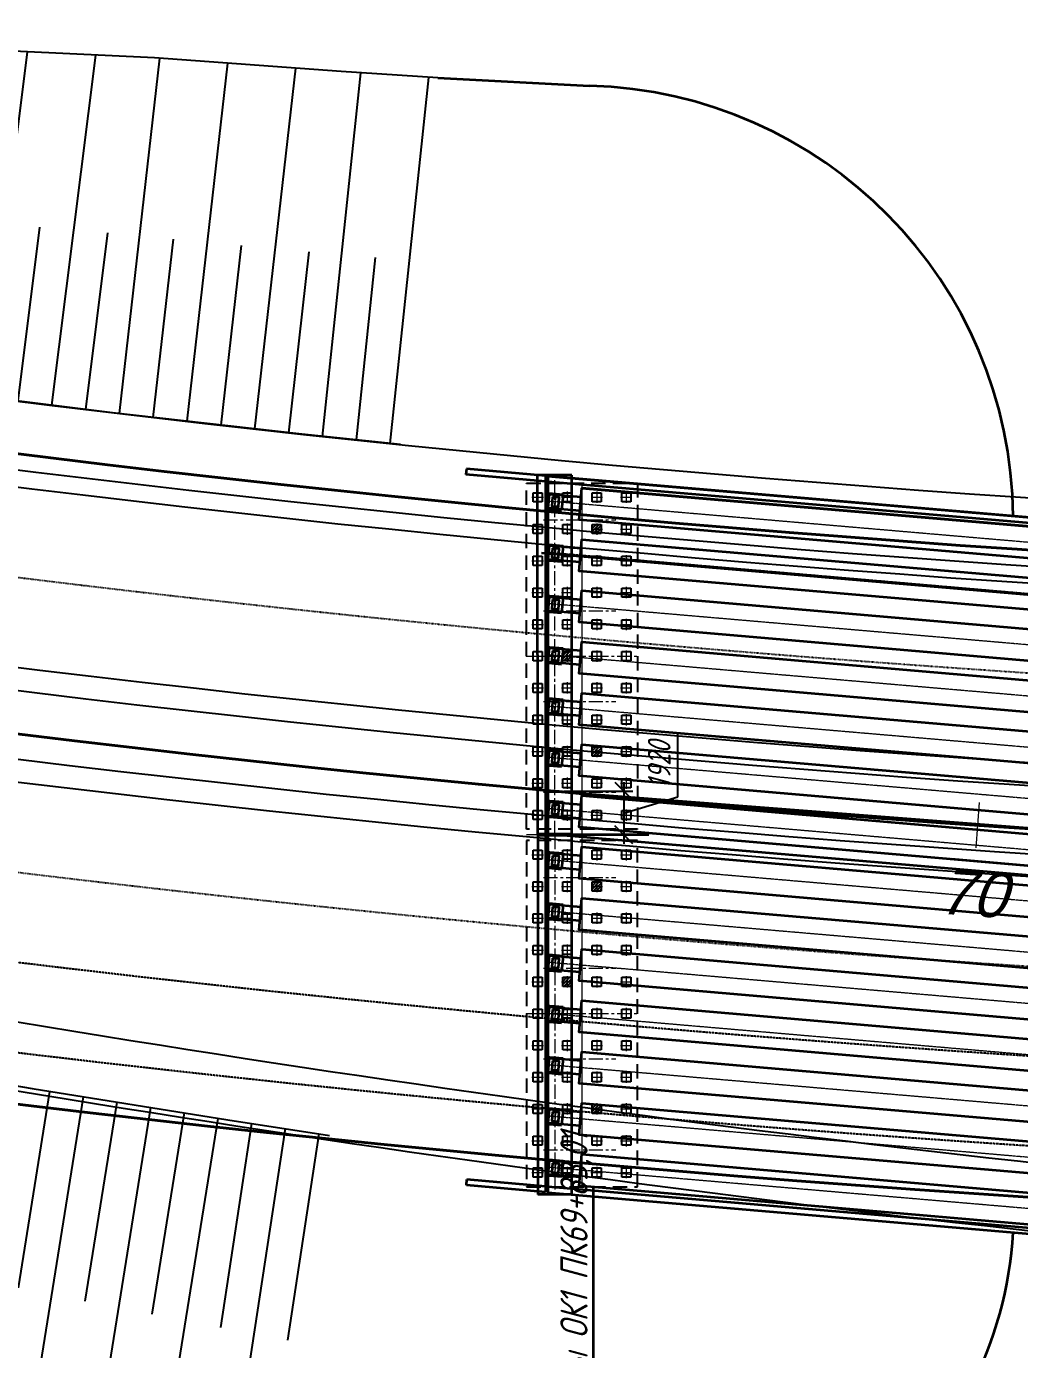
# Model space of a CAD drawing. Header units: millimetres. Extents: x 1864 to 10174863, y -4887456 to 5366151.
# Drawn here: x 6756560 to 6800298, y -3173626 to -3115329 of the extents above; entities that cross this region are included whole.
import ezdxf
from ezdxf import colors
from ezdxf.entities.mleader import LeaderData, LeaderLine
from ezdxf.enums import TextEntityAlignment as Align
from ezdxf.math import Vec2, Vec3

# ---------------------------------------------------------------- set-up
doc = ezdxf.new("R2010")
doc.units = ezdxf.units.MM
for name, pattern in [('15-15', [6, 1.5, -3, 1.5]), ('DASHED', [7, 5, -2, 0]), ('невидимая', [9.525, 6.35, -3.175]), ('осевая', [2, 1.25, -0.25, 0.25, -0.25])]:
    doc.linetypes.add(name, pattern=pattern)
for name, color, linetype, lineweight in [('1-Бетон', 106, 'Continuous', 35), ('Железная дорога.0', 7, 'Continuous', 9), ('ИС_Выноски', 3, 'Continuous', 18), ('ИС_Ось', 3, 'осевая', 18), ('Основное направление 30.05.Пикетаж', 7, 'Continuous', 15)]:
    doc.layers.add(name, color=color, linetype=linetype, lineweight=lineweight)
doc.layers.add('_Defpoints', color=8, linetype='Continuous', plot=False)
for name, color, linetype in [('_Размер', 7, 'Continuous'), ('ИС_Невидимая', 4, 'невидимая'), ('Основное направление 30.05.Верх покрытия', 7, 'Continuous'), ('Основное направление 30.05.Ось трассы', 7, 'Continuous'), ('Основное направление 30.05.Проектные откосы', 84, 'Continuous'), ('Ось_петли_новый план.Верх покрытия', 7, 'Continuous'), ('Петля 1 ось справа.Верх покрытия', 7, 'Continuous'), ('Штриховая', 7, 'Continuous')]:
    doc.layers.add(name, color=color, linetype=linetype)
doc.styles.add('0', font='isocpeur.ttf', dxfattribs={"width": 0.8, "oblique": 15})
doc.styles.add('ISOCPEUR', font='isocpeur.ttf', dxfattribs={"width": 0.8, "oblique": 15, "height": 2.5})
doc.styles.add('Пикетаж_1', font='pragmai.shx', dxfattribs={"height": 2})
doc.dimstyles.new('М400нов', dxfattribs={"dimscale": 400, "dimtxt": 2.5, "dimasz": 2, "dimexe": 1, "dimexo": 1, "dimgap": 0.8, "dimtad": 1, "dimdec": 0, "dimzin": 0, "dimdsep": 46, "dimtxsty": '0', "dimblk": 'OBLIQUE', "dimcen": 0.09, "dimdle": 1, "dimclrd": 256, "dimclre": 256, "dimclrt": 256, "dimadec": 4, "dimazin": 0, "dimtfac": 1, "dimtdec": 0, "dimtmove": 1, "dimatfit": 2, "dimfxl": 1, "dimtolj": 1, "dimtzin": 0, "dimlwd": -1, "dimarcsym": 0})

# ---------------------------------------------------------------- blocks, each defined once
blk = doc.blocks.new('A$C4D861830')
at = {"layer": 'Основное направление 30.05.Проектные откосы'}
for p, q in [((6236316.747, 5216826.453, 17.329), (6236303.602, 5216816.949, 17.329)), ((6236317.626, 5216825.238, 17.329), (6236311.077, 5216820.503, 17.329)), ((6236318.505, 5216824.022, 17.329), (6236305.454, 5216814.586, 17.329)), ((6236319.38, 5216822.804, 17.329), (6236312.838, 5216818.155, 17.329)), ((6236320.249, 5216821.581, 17.329), (6236307.213, 5216812.316, 17.329)), ((6236321.118, 5216820.358, 17.329), (6236314.624, 5216815.743, 17.329)), ((6236321.987, 5216819.136, 17.329), (6236309.047, 5216809.939, 17.329)), ((6236322.856, 5216817.913, 17.329), (6236316.41, 5216813.332, 17.329)), ((6236323.725, 5216816.69, 17.329), (6236310.88, 5216807.561, 17.329)), ((6236324.583, 5216815.46, 17.329), (6236318.146, 5216810.997, 17.329)), ((6236325.437, 5216814.227, 17.329), (6236312.66, 5216805.368, 17.329)), ((6236326.292, 5216812.995, 17.329), (6236319.952, 5216808.598, 17.329)), ((6236327.147, 5216811.762, 17.329), (6236314.562, 5216803.036, 17.329))]:
    blk.add_line(p, q, dxfattribs=at)
at = {"layer": 'Основное направление 30.05.Проектные откосы', "linetype": 'Continuous', "flags": 128}
for points in [[(6236316.485, 5216826.817), (6236319.042, 5216823.28), (6236323.907, 5216816.434), (6236329.502, 5216808.366)], [(6236303.353, 5216817.266), (6236305.992, 5216813.9), (6236311.021, 5216807.378), (6236317.122, 5216799.895)]]:
    blk.add_lwpolyline(points, dxfattribs=at)
blk = doc.blocks.new('A$C571B1D46')
at = {"layer": 'Основное направление 30.05.Проектные откосы'}
for p, q in [((6236342.319, 5216843.153, 9.318), (6236357.625, 5216853.183, 9.318)), ((6236343.96, 5216840.642, 9.318), (6236359.154, 5216850.423, 9.318)), ((6236341.497, 5216844.408, 9.318), (6236349.194, 5216849.452, 9.318)), ((6236345.584, 5216838.119, 9.318), (6236360.6, 5216847.785, 9.318)), ((6236343.141, 5216841.898, 9.318), (6236350.75, 5216846.884, 9.318)), ((6236347.208, 5216835.597, 9.318), (6236362.046, 5216845.148, 9.318)), ((6236344.772, 5216839.381, 9.318), (6236352.325, 5216844.242, 9.318)), ((6236346.396, 5216836.858, 9.318), (6236353.859, 5216841.662, 9.318)), ((6236348.019, 5216834.335, 9.318), (6236355.394, 5216839.082, 9.318))]:
    blk.add_line(p, q, dxfattribs=at)
at = {"layer": 'Основное направление 30.05.Проектные откосы', "linetype": 'Continuous', "flags": 128}
blk.add_lwpolyline([(6236353.865, 5216825.035), (6236348.444, 5216833.676), (6236343.718, 5216841.017), (6236341.231, 5216844.813)], dxfattribs=at)
blk = doc.blocks.new('stationing')
at = {"layer": 'Железная дорога.0', "color": 1}
blk.add_line((0, 1), (0, -1), dxfattribs=at)
blk = doc.blocks.new('дорога план')
at = {"layer": 'Основное направление 30.05.Верх покрытия', "color": 84, "flags": 128}
for points in [[(-265125, 81028, 0.025264), (-191155, 52344, 0.186442), (374243, 80227)], [(-265125, 49916, 0.021366), (-200103, 25285, 0.038759), (-77769, -4898, 0.025058), (2819, -17929, 0.040644), (135520, -15696)]]:
    blk.add_lwpolyline(points, format="xyb", dxfattribs=at)
at = {"layer": 'Основное направление 30.05.Верх покрытия', "color": 6, "flags": 128}
for points in [[(-265125, 77743, 0.024838), (-192097, 49496, 0.186005), (374243, 76946)], [(-265125, 67192, 0.023497), (-195127, 40334, 0.184624), (374243, 66407)], [(-265125, 63916, 0.023087), (-196068, 37485, 0.184202), (374243, 63136)], [(-265125, 53180, 0.021762), (-199161, 28134, 0.038759), (-77278, -1938, 0.025058), (3012, -14935, 0.040649), (135241, -12708)]]:
    blk.add_lwpolyline(points, format="xyb", dxfattribs=at)
at = {"layer": 'Основное направление 30.05.Верх покрытия', "color": 5, "flags": 128}
for points in [[(-265125, 76921, 0.024735), (-192332, 48784, 0.185896), (374243, 76126)], [(374243, 67498, -0.184765), (-194813, 41283, -0.023634), (-265125, 68284, -0.023634)], [(-265125, 62822, 0.022954), (-196382, 36536, 0.184063), (374243, 62046)]]:
    blk.add_lwpolyline(points, format="xyb", dxfattribs=at)
at = {"layer": 'Основное направление 30.05.Ось трассы', "color": 1, "lineweight": 40, "flags": 128}
blk.add_lwpolyline([(-265125, 65117, 0.208487), (374243, 64335)], format="xyb", dxfattribs=at)
at = {"layer": 'Ось_петли_новый план.Верх покрытия', "color": 5, "linetype": 'DASHED', "flags": 128}
for points in [[(134781, -8031, -0.065719), (-77117, -1002)], [(135168, -11962, -0.065719), (-77764, -4899, -0.065719)]]:
    blk.add_lwpolyline(points, format="xyb", dxfattribs=at)
at = {"layer": 'Петля 1 ось справа.Верх покрытия', "color": 5, "linetype": '15-15', "flags": 128}
for points in [[(-265125, 72600, 0.024182), (-193572, 45033, 0.185328), (374243, 71810)], [(-265125, 58518, 0.022417), (-197623, 32786, 0.183514), (374243, 57743)]]:
    blk.add_lwpolyline(points, format="xyb", dxfattribs=at)
at = {"color": 7, "linetype": 'Continuous', "lineweight": -3, "xscale": 1000.000000000001, "yscale": 1000.000000000001, "zscale": 1000.000000000001, "rotation": 228.0647678918259}
for name in ['A$C4D861830', 'A$C571B1D46']:
    blk.add_blockref(name, (286841929, 8125571085), dxfattribs=at)
at = {"layer": 'Основное направление 30.05.Пикетаж', "xscale": 1000, "yscale": 1000, "zscale": 1000, "rotation": 356.0251108219699}
blk.add_blockref('stationing', (0, 0), dxfattribs=at)
at = {"layer": 'Основное направление 30.05.Пикетаж', "color": 1, "style": 'Пикетаж_1', "oblique": 15}
blk.add_text('70', height=2000, rotation=356.02511, dxfattribs=at).set_placement((-277, -3991), align=Align.CENTER)
blk = doc.blocks.new('Б24 план')
at = {"layer": '1-Бетон'}
blk.add_lwpolyline([(1400, -700), (22600, -700), (22600, 700), (1400, 700)], close=True, dxfattribs=at)
for points in [[(1400, -310), (0, -310), (0, 310), (1400, 310)], [(22600, -310), (24000, -310), (24000, 310), (22600, 310)]]:
    blk.add_lwpolyline(points, dxfattribs=at)
at = {"layer": 'ИС_Ось', "color": 3, "ltscale": 20}
for points in [[(300, -310), (300, 310)], [(23700, -310), (23700, 310)], [(0, 0), (24000, 0)]]:
    blk.add_lwpolyline(points, dxfattribs=at)
blk = doc.blocks.new('*U582')
at = {"rotation": 4.910079921255813}
blk.add_blockref('Б24 план', (-11956, -1027), dxfattribs=at)
blk = doc.blocks.new('*U583')
at = {"layer": '_Defpoints', "color": 0, "linetype": 'ByBlock', "lineweight": -2, "transparency": 16777216}
for p in [(0, 0), (0, -2258), (0, -4516), (0, -6774), (0, -9032), (0, -11290), (0, -13548), (0, -15806), (0, -18064), (0, -20322), (0, -22580), (0, -24838), (0, -27096), (0, -29354)]:
    blk.add_blockref('*U582', p, dxfattribs=at)
blk = doc.blocks.new('_None')
blk = doc.blocks.new('*U588')
at = {"layer": 'ИС_Невидимая', "ltscale": 20}
blk.add_lwpolyline([(-0.2, 0.2), (0.2, 0.2), (0.2, -0.2), (-0.2, -0.2), (-0.2, 0.2)], dxfattribs=at)
at = {"layer": 'ИС_Ось', "ltscale": 50}
for points in [[(-0.25, 0), (0.25, 0)], [(0, 0.25), (0, -0.25)]]:
    blk.add_lwpolyline(points, dxfattribs=at)
blk = doc.blocks.new('*U589')
at = {"color": 0, "linetype": 'ByBlock', "lineweight": -2, "transparency": 16777216}
for p in [(0, 0), (1.3, 0), (2.6, 0), (3.9, 0), (0, -1.4), (1.3, -1.4), (2.6, -1.4), (3.9, -1.4), (0, -2.8), (1.3, -2.8), (2.6, -2.8), (3.9, -2.8), (0, -4.2), (1.3, -4.2), (2.6, -4.2), (3.9, -4.2), (0, -5.6), (1.3, -5.6), (2.6, -5.6), (3.9, -5.6), (0, -7), (1.3, -7), (2.6, -7), (3.9, -7), (0, -8.4), (1.3, -8.4), (2.6, -8.4), (3.9, -8.4), (0, -9.8), (1.3, -9.8), (2.6, -9.8), (3.9, -9.8), (0, -11.2), (1.3, -11.2), (2.6, -11.2), (3.9, -11.2), (0, -12.6), (1.3, -12.6), (2.6, -12.6), (3.9, -12.6), (0, -14), (1.3, -14), (2.6, -14), (3.9, -14)]:
    blk.add_blockref('*U588', p, dxfattribs=at)
blk = doc.blocks.new('св поле кальм пл')
at = {"layer": 'Штриховая'}
h = blk.add_hatch(dxfattribs=at)
h.set_pattern_fill('ANSI31', color=256, scale=0.03)
h.set_pattern_definition([(176.87772, (118.50749, -59.51439), (-0.00518798, -0.09510861), [])])
h.paths.add_polyline_path([(43.059, -35.358), (42.792, -35.06), (43.09, -34.793), (43.357, -35.091)])
h = blk.add_hatch(dxfattribs=at)
h.set_pattern_fill('ANSI31', color=256, scale=0.03)
h.set_pattern_definition([(176.87772, (115.20568, -64.22056), (-0.00518798, -0.09510861), [])])
h.paths.add_polyline_path([(39.757, -40.064), (39.49, -39.767), (39.788, -39.5), (40.055, -39.797)])
h = blk.add_hatch(dxfattribs=at)
h.set_pattern_fill('ANSI31', color=256, scale=0.03)
h.set_pattern_definition([(176.87772, (111.21067, -66.05628), (-0.00518798, -0.09510861), [])])
h.paths.add_polyline_path([(35.762, -41.9), (35.495, -41.602), (35.793, -41.335), (36.06, -41.633)])
h = blk.add_hatch(dxfattribs=at)
h.set_pattern_fill('ANSI31', color=256, scale=0.03)
h.set_pattern_definition([(176.87772, (106.78054, -70.02805), (-0.00518798, -0.09510861), [])])
h.paths.add_polyline_path([(31.332, -45.872), (31.065, -45.574), (31.363, -45.307), (31.63, -45.605)])
h = blk.add_hatch(dxfattribs=at)
h.set_pattern_fill('ANSI31', color=256, scale=0.03)
h.set_pattern_definition([(176.87772, (104.52113, -73.79967), (-0.00518798, -0.09510861), [])])
h.paths.add_polyline_path([(29.072, -49.644), (28.805, -49.346), (29.103, -49.079), (29.37, -49.377)])
h = blk.add_hatch(dxfattribs=at)
h.set_pattern_fill('ANSI31', color=256, scale=0.03)
h.set_pattern_definition([(176.87772, (99.48372, -76.56994), (-0.00518798, -0.09510861), [])])
h.paths.add_polyline_path([(24.035, -52.414), (23.768, -52.116), (24.066, -51.849), (24.333, -52.147)])
at = {"layer": 'ИС_Невидимая', "ltscale": 0.1}
for points in [[(36.339, -45.278), (47.694, -35.098), (44.423, -31.449), (33.068, -41.629), (36.339, -45.278)], [(35.967, -45.611), (24.612, -55.791), (21.341, -52.143), (32.696, -41.963), (35.967, -45.611)]]:
    blk.add_lwpolyline(points, dxfattribs=at)
at = {"layer": 'ИС_Невидимая', "ltscale": 20}
for points in [[(44.276, -32.521), (44.009, -32.223), (44.307, -31.956), (44.574, -32.254), (44.276, -32.521)], [(43.233, -33.456), (42.966, -33.158), (43.264, -32.891), (43.531, -33.189), (43.233, -33.456)], [(45.144, -33.489), (44.877, -33.191), (45.174, -32.924), (45.441, -33.222), (45.144, -33.489)], [(42.191, -34.39), (41.924, -34.092), (42.222, -33.825), (42.489, -34.123), (42.191, -34.39)], [(44.101, -34.424), (43.834, -34.126), (44.132, -33.859), (44.399, -34.157), (44.101, -34.424)], [(46.011, -34.457), (45.744, -34.159), (46.042, -33.892), (46.309, -34.19), (46.011, -34.457)], [(41.149, -35.325), (40.882, -35.027), (41.179, -34.76), (41.446, -35.058), (41.149, -35.325)], [(43.059, -35.358), (42.792, -35.06), (43.09, -34.793), (43.357, -35.091), (43.059, -35.358)], [(44.969, -35.392), (44.702, -35.094), (45, -34.827), (45.267, -35.125), (44.969, -35.392)], [(46.879, -35.425), (46.612, -35.127), (46.91, -34.86), (47.177, -35.158), (46.879, -35.425)], [(40.106, -36.259), (39.839, -35.962), (40.137, -35.695), (40.404, -35.992), (40.106, -36.259)], [(42.016, -36.293), (41.749, -35.995), (42.047, -35.728), (42.314, -36.026), (42.016, -36.293)], [(43.927, -36.326), (43.66, -36.028), (43.957, -35.761), (44.224, -36.059), (43.927, -36.326)], [(45.837, -36.36), (45.57, -36.062), (45.868, -35.795), (46.135, -36.093), (45.837, -36.36)], [(39.064, -37.194), (38.797, -36.896), (39.095, -36.629), (39.362, -36.927), (39.064, -37.194)], [(40.974, -37.227), (40.707, -36.93), (41.005, -36.663), (41.272, -36.96), (40.974, -37.227)], [(42.884, -37.261), (42.617, -36.963), (42.915, -36.696), (43.182, -36.994), (42.884, -37.261)], [(44.794, -37.294), (44.527, -36.996), (44.825, -36.729), (45.092, -37.027), (44.794, -37.294)], [(38.021, -38.129), (37.754, -37.831), (38.052, -37.564), (38.319, -37.862), (38.021, -38.129)], [(39.932, -38.162), (39.665, -37.864), (39.962, -37.597), (40.229, -37.895), (39.932, -38.162)], [(41.842, -38.195), (41.575, -37.897), (41.873, -37.63), (42.14, -37.928), (41.842, -38.195)], [(43.752, -38.229), (43.485, -37.931), (43.783, -37.664), (44.05, -37.962), (43.752, -38.229)], [(36.979, -39.063), (36.712, -38.765), (37.01, -38.498), (37.277, -38.796), (36.979, -39.063)], [(38.889, -39.096), (38.622, -38.799), (38.92, -38.532), (39.187, -38.829), (38.889, -39.096)], [(40.799, -39.13), (40.532, -38.832), (40.83, -38.565), (41.097, -38.863), (40.799, -39.13)], [(42.71, -39.163), (42.443, -38.865), (42.74, -38.598), (43.007, -38.896), (42.71, -39.163)], [(35.937, -39.998), (35.67, -39.7), (35.967, -39.433), (36.234, -39.731), (35.937, -39.998)], [(37.847, -40.031), (37.58, -39.733), (37.878, -39.466), (38.145, -39.764), (37.847, -40.031)], [(39.757, -40.064), (39.49, -39.767), (39.788, -39.5), (40.055, -39.797), (39.757, -40.064)], [(41.667, -40.098), (41.4, -39.8), (41.698, -39.533), (41.965, -39.831), (41.667, -40.098)], [(34.894, -40.932), (34.627, -40.634), (34.925, -40.367), (35.192, -40.665), (34.894, -40.932)], [(36.804, -40.966), (36.537, -40.668), (36.835, -40.401), (37.102, -40.699), (36.804, -40.966)], [(38.715, -40.999), (38.448, -40.701), (38.745, -40.434), (39.012, -40.732), (38.715, -40.999)], [(40.625, -41.032), (40.358, -40.735), (40.656, -40.468), (40.923, -40.765), (40.625, -41.032)], [(33.852, -41.867), (33.585, -41.569), (33.883, -41.302), (34.15, -41.6), (33.852, -41.867)], [(35.762, -41.9), (35.495, -41.602), (35.793, -41.335), (36.06, -41.633), (35.762, -41.9)], [(37.672, -41.934), (37.405, -41.636), (37.703, -41.369), (37.97, -41.667), (37.672, -41.934)], [(39.582, -41.967), (39.315, -41.669), (39.613, -41.402), (39.88, -41.7), (39.582, -41.967)], [(34.72, -42.835), (34.452, -42.537), (34.75, -42.27), (35.017, -42.568), (34.72, -42.835)], [(36.63, -42.868), (36.363, -42.57), (36.661, -42.303), (36.928, -42.601), (36.63, -42.868)], [(38.54, -42.901), (38.273, -42.604), (38.571, -42.337), (38.838, -42.634), (38.54, -42.901)], [(35.587, -43.803), (35.32, -43.505), (35.618, -43.238), (35.885, -43.536), (35.587, -43.803)], [(37.498, -43.836), (37.231, -43.538), (37.528, -43.271), (37.795, -43.569), (37.498, -43.836)], [(36.455, -44.771), (36.188, -44.473), (36.486, -44.206), (36.753, -44.504), (36.455, -44.771)]]:
    blk.add_lwpolyline(points, dxfattribs=at)
at = {"layer": 'ИС_Ось', "color": 1, "ltscale": 500}
blk.add_line((32.882, -41.796), (36.153, -45.445), dxfattribs=at)
blk.add_line((32.882, -41.796), (36.153, -45.445), dxfattribs=at)
at = {"layer": 'ИС_Ось', "color": 1, "lineweight": 40, "ltscale": 2, "true_color": 0xff0000, "flags": 128}
blk.add_lwpolyline([(34.634, -46.806, 0.046583), (-64.636, 63.963, 0.046583)], format="xyb", dxfattribs=at)
at = {"layer": 'ИС_Ось', "ltscale": 50}
for points in [[(44.458, -32.425), (44.124, -32.053)], [(44.105, -32.406), (44.477, -32.072)], [(43.063, -33.34), (43.435, -33.006)], [(43.416, -33.359), (43.082, -32.987)], [(44.973, -33.374), (45.345, -33.04)], [(45.326, -33.393), (44.992, -33.021)], [(42.02, -34.275), (42.392, -33.941)], [(42.373, -34.294), (42.039, -33.922)], [(43.93, -34.308), (44.303, -33.974)], [(44.283, -34.327), (43.95, -33.955)], [(45.841, -34.342), (46.213, -34.008)], [(46.194, -34.361), (45.86, -33.989)], [(40.978, -35.209), (41.35, -34.876)], [(41.331, -35.229), (40.997, -34.856)], [(42.888, -35.243), (43.26, -34.909)], [(43.241, -35.262), (42.907, -34.89)], [(44.798, -35.276), (45.17, -34.942)], [(45.151, -35.295), (44.817, -34.923)], [(46.708, -35.31), (47.081, -34.976)], [(47.061, -35.329), (46.728, -34.956)], [(39.935, -36.144), (40.308, -35.81)], [(40.288, -36.163), (39.955, -35.791)], [(41.846, -36.177), (42.218, -35.844)], [(42.199, -36.197), (41.865, -35.824)], [(43.756, -36.211), (44.128, -35.877)], [(44.109, -36.23), (43.775, -35.858)], [(45.666, -36.244), (46.038, -35.91)], [(46.019, -36.263), (45.685, -35.891)], [(39.246, -37.098), (38.912, -36.725)], [(38.893, -37.078), (39.265, -36.745)], [(40.803, -37.112), (41.175, -36.778)], [(41.156, -37.131), (40.822, -36.759)], [(42.713, -37.145), (43.086, -36.811)], [(43.066, -37.164), (42.733, -36.792)], [(44.624, -37.179), (44.996, -36.845)], [(44.977, -37.198), (44.643, -36.826)], [(37.851, -38.013), (38.223, -37.679)], [(38.204, -38.032), (37.87, -37.66)], [(39.761, -38.046), (40.133, -37.713)], [(40.114, -38.066), (39.78, -37.693)], [(41.671, -38.08), (42.043, -37.746)], [(42.024, -38.099), (41.69, -37.727)], [(43.581, -38.113), (43.953, -37.779)], [(43.934, -38.132), (43.6, -37.76)], [(36.808, -38.948), (37.18, -38.614)], [(37.161, -38.967), (36.827, -38.595)], [(38.718, -38.981), (39.091, -38.647)], [(39.071, -39), (38.738, -38.628)], [(40.629, -39.014), (41.001, -38.681)], [(40.982, -39.034), (40.648, -38.661)], [(42.539, -39.048), (42.911, -38.714)], [(42.892, -39.067), (42.558, -38.695)], [(35.766, -39.882), (36.138, -39.548)], [(36.119, -39.901), (35.785, -39.529)], [(37.676, -39.916), (38.048, -39.582)], [(38.029, -39.935), (37.695, -39.562)], [(39.586, -39.949), (39.958, -39.615)], [(39.939, -39.968), (39.605, -39.596)], [(41.849, -40.002), (41.516, -39.629)], [(41.496, -39.982), (41.869, -39.649)], [(34.723, -40.817), (35.096, -40.483)], [(35.076, -40.836), (34.743, -40.464)], [(36.634, -40.85), (37.006, -40.516)], [(36.987, -40.869), (36.653, -40.497)], [(38.544, -40.883), (38.916, -40.55)], [(38.897, -40.903), (38.563, -40.53)], [(40.454, -40.917), (40.826, -40.583)], [(40.807, -40.936), (40.473, -40.564)], [(33.681, -41.751), (34.053, -41.417)], [(34.034, -41.77), (33.7, -41.398)], [(35.591, -41.785), (35.963, -41.451)], [(35.944, -41.804), (35.61, -41.432)], [(37.501, -41.818), (37.874, -41.484)], [(37.854, -41.837), (37.521, -41.465)], [(39.412, -41.851), (39.784, -41.518)], [(39.765, -41.871), (39.431, -41.498)], [(34.549, -42.719), (34.921, -42.385)], [(34.902, -42.738), (34.568, -42.366)], [(36.459, -42.753), (36.831, -42.419)], [(36.812, -42.772), (36.478, -42.4)], [(38.369, -42.786), (38.741, -42.452)], [(38.722, -42.805), (38.388, -42.433)], [(35.417, -43.687), (35.789, -43.353)], [(35.77, -43.706), (35.436, -43.334)], [(37.327, -43.721), (37.699, -43.387)], [(37.68, -43.74), (37.346, -43.367)], [(36.637, -44.674), (36.304, -44.302)], [(36.284, -44.655), (36.657, -44.321)]]:
    blk.add_lwpolyline(points, dxfattribs=at)
at = {"layer": 'ИС_Ось', "color": 3, "ltscale": 500}
blk.add_lwpolyline([(22.976, -53.968), (46.058, -33.274)], dxfattribs=at)
at = {"layer": 'ИС_Ось', "color": 1, "ltscale": 500}
blk.add_lwpolyline([(22.976, -53.968), (46.058, -33.274)], dxfattribs=at)
at = {"color": 1, "rotation": 131.8774809}
blk.add_blockref('*U589', (24.744, -55.002), dxfattribs=at)
blk = doc.blocks.new('_OBLIQUE')
at = {"color": 0, "linetype": 'ByBlock', "lineweight": -2}
blk.add_line((0.5, 0.5), (-0.5, -0.5), dxfattribs=at)
blk = doc.blocks.new('*D621')
at = {"layer": '_Размер', "transparency": 16777216}
for p, q in [((6785247, -3149274), (6785247, -3146446)), ((6782867, -3148626), (6782867, -3151349)), ((6782867, -3149988), (6785247, -3149274))]:
    blk.add_line(p, q, dxfattribs=at)
at = {"layer": '_Размер', "lineweight": -2, "transparency": 16777216}
for p, q in [((6780225, -3149026), (6783267, -3149026)), ((6781426, -3150949), (6783267, -3150949))]:
    blk.add_line(p, q, dxfattribs=at)
at = {"layer": 'Defpoints', "color": 0, "transparency": 16777216}
for p in [(6779825, -3149026), (6781026, -3150949), (6782867, -3150949)]:
    blk.add_point(p, dxfattribs=at)
at = {"layer": '_Размер', "transparency": 16777216, "xscale": 800, "yscale": 800, "zscale": 800}
for p, rotation in [((6782867, -3149026), 90), ((6782867, -3150949), 270)]:
    blk.add_blockref('_OBLIQUE', p, dxfattribs=dict(at, rotation=rotation))
at = {"layer": '_Размер', "transparency": 16777216, "insert": (6784427, -3147860), "char_height": 1000, "attachment_point": 5, "rotation": 90, "style": '0'}
blk.add_mtext('\\A1;1920', dxfattribs=at)
blk = doc.blocks.new('мост план кальмиус')
at = {"layer": '1-Бетон', "color": 3}
for p, q in [((-73998.9, 1417.9), (-73998.9, -14402.1)), ((-72498.9, 1417.9), (-73998.9, 1417.9)), ((-72498.9, -14402.1), (-72498.9, 1417.9)), ((-72498.9, -14402.1), (-73998.9, -14402.1))]:
    blk.add_line(p, q, dxfattribs=at)
at = {"layer": '1-Бетон'}
for points in [[(-78389.1, 34792.2), (-71717.2, 34446.9)], [(-77134.7, 17564.6), (-77156.4, 17315.6)], [(-73648, 17259.6), (-77134.7, 17564.6)], [(-73648, 17008.6), (-77156.4, 17315.6)], [(-73648, 17259.6), (-73648, -14302.5)], [(-73548, 17251), (-48683.5, 15114.9), (-16232.3, 13749.2), (16229.7, 13749.2), (48680.9, 15114.9), (73545.4, 17251)], [(-73548, 17251), (-73548, -14311.1)], [(15099.2, 13499.2), (-16237.5, 13499.2), (-48699.5, 14865.4), (-73548, 17000.1)], [(-73548, 1469.8), (-73648, 1469.8)], [(-51053.4, -36.1), (-55772.3, 369.3)], [(-77134.7, -13997.5), (-77112.9, -13748.4)], [(-73648, -14051.6), (-77112.9, -13748.4)], [(-73648, -14302.5), (-77134.7, -13997.5)], [(73545.4, -14060.2), (50585.4, -16032.6), (16888.5, -17450.8), (-16891.1, -17450.8), (-50587.9, -16032.6), (-73548, -14060.2)], [(-73548, -14311.1), (-50603.9, -16282.2), (-16896.3, -17700.8), (16893.8, -17700.8), (50601.3, -16282.2), (73545.4, -14311.1)], [(-51053.4, -15842.1), (-72175.6, -14027.5)]]:
    blk.add_lwpolyline(points, dxfattribs=at)
at = {"layer": '1-Бетон', "color": 3}
for points in [[(-72499.1, 17287.9), (-73999.1, 17287.8)], [(-73998.9, 1467.8), (-73999.1, 17287.8)], [(-72498.9, 1467.9), (-72499.1, 17287.9)], [(-72498.9, 1467.9), (-73998.9, 1467.8)]]:
    blk.add_lwpolyline(points, dxfattribs=at)
at = {"layer": '1-Бетон', "color": 4}
for points in [[(-49572.1, 15191.3), (-73548, 17251), (-73548, -14311.1), (-50603.9, -16282.2), (-49572.1, -16325.6), (-49572.1, 15191.3)], [(-50933.6, 14906.8), (-72055.8, 16721.3)], [(-49858.8, 11799.8), (-73834.7, 13859.6)], [(-73502, 3383.5), (-49573.1, 1537.2)], [(-49572.1, -589.9), (-73548, 1469.8)]]:
    blk.add_lwpolyline(points, dxfattribs=at)
at = {"layer": '1-Бетон', "color": 5}
for points in [[(-73647.2, 16506.7), (-72882.8, 16441.1)], [(-73344, 16330.2), (-73378.2, 15931.6), (-73079.3, 15905.9), (-73045.1, 16304.5), (-73344, 16330.2)], [(-72882.8, 16441.1), (-72942.7, 15743.7)], [(-73647.1, 15804.2), (-72942.7, 15743.7)], [(-73647.2, 14248.7), (-72882.8, 14183.1)], [(-73344, 14072.2), (-73378.2, 13673.6), (-73079.3, 13647.9), (-73045.1, 14046.5), (-73344, 14072.2)], [(-72882.8, 14183.1), (-72942.7, 13485.7)], [(-73647.1, 13546.2), (-72942.7, 13485.7)], [(-73647.2, 11990.7), (-72882.8, 11925.1)], [(-73344, 11814.2), (-73378.2, 11415.6), (-73079.3, 11389.9), (-73045.1, 11788.5), (-73344, 11814.2)], [(-72882.8, 11925.1), (-72942.7, 11227.7)], [(-73647.1, 11288.2), (-72942.7, 11227.7)], [(-73647.2, 9732.7), (-72882.8, 9667.1)], [(-73344, 9556.2), (-73378.2, 9157.6), (-73079.3, 9131.9), (-73045.1, 9530.5), (-73344, 9556.2)], [(-72882.8, 9667.1), (-72942.7, 8969.7)], [(-73647.1, 9030.2), (-72942.7, 8969.7)], [(-73647.2, 7474.7), (-72882.8, 7409.1)], [(-73344, 7298.2), (-73378.2, 6899.6), (-73079.3, 6873.9), (-73045.1, 7272.5), (-73344, 7298.2)], [(-72882.8, 7409.1), (-72942.7, 6711.7)], [(-73647.1, 6772.2), (-72942.7, 6711.7)], [(-73647.2, 5216.7), (-72882.8, 5151.1)], [(-73344, 5040.2), (-73378.2, 4641.6), (-73079.3, 4615.9), (-73045.1, 5014.5), (-73344, 5040.2)], [(-72882.8, 5151.1), (-72942.7, 4453.7)], [(-73647.1, 4514.2), (-72942.7, 4453.7)], [(-73647.2, 2958.7), (-72882.8, 2893.1)], [(-73344, 2782.2), (-73378.2, 2383.6), (-73079.3, 2357.9), (-73045.1, 2756.5), (-73344, 2782.2)], [(-72882.8, 2893.1), (-72942.7, 2195.7)], [(-73647.1, 2256.2), (-72942.7, 2195.7)], [(-73647.2, 700.7), (-72882.8, 635.1)], [(-72882.8, 635.1), (-72942.7, -62.3)], [(-73344, 524.2), (-73378.2, 125.6), (-73079.3, 99.9), (-73045.1, 498.5), (-73344, 524.2)], [(-73647.1, -1.8), (-72942.7, -62.3)], [(-73647.2, -1557.3), (-72882.8, -1622.9)], [(-73344, -1733.8), (-73378.2, -2132.4), (-73079.3, -2158.1), (-73045.1, -1759.5), (-73344, -1733.8)], [(-72882.8, -1622.9), (-72942.7, -2320.3)], [(-73647.1, -2259.8), (-72942.7, -2320.3)], [(-73647.2, -3815.3), (-72882.8, -3880.9)], [(-73344, -3991.8), (-73378.2, -4390.4), (-73079.3, -4416.1), (-73045.1, -4017.5), (-73344, -3991.8)], [(-72882.8, -3880.9), (-72942.7, -4578.3)], [(-73647.1, -4517.8), (-72942.7, -4578.3)], [(-73647.2, -6073.3), (-72882.8, -6138.9)], [(-73344, -6249.8), (-73378.2, -6648.4), (-73079.3, -6674.1), (-73045.1, -6275.5), (-73344, -6249.8)], [(-72882.8, -6138.9), (-72942.7, -6836.3)], [(-73647.1, -6775.8), (-72942.7, -6836.3)], [(-73647.2, -8331.3), (-72882.8, -8396.9)], [(-73344, -8507.8), (-73378.2, -8906.4), (-73079.3, -8932.1), (-73045.1, -8533.5), (-73344, -8507.8)], [(-72882.8, -8396.9), (-72942.7, -9094.3)], [(-73647.1, -9033.8), (-72942.7, -9094.3)], [(-73647.2, -10589.3), (-72882.8, -10654.9)], [(-73344, -10765.8), (-73378.2, -11164.4), (-73079.3, -11190.1), (-73045.1, -10791.5), (-73344, -10765.8)], [(-72882.8, -10654.9), (-72942.7, -11352.3)], [(-73647.1, -11291.8), (-72942.7, -11352.3)], [(-73647.2, -12847.3), (-72882.8, -12912.9)], [(-73344, -13023.8), (-73378.2, -13422.4), (-73079.3, -13448.1), (-73045.1, -13049.5), (-73344, -13023.8)], [(-72882.8, -12912.9), (-72942.7, -13610.3)], [(-73647.1, -13549.8), (-72942.7, -13610.3)]]:
    blk.add_lwpolyline(points, dxfattribs=at)
at = {"layer": '1-Бетон'}
for centre, radius, start, end in [((-72212.2, 15293.8), 19159.5, 0.587963, 88.519307), ((-70392.4, -15047), 17368.9, 261.080281, 356.617739)]:
    blk.add_arc(centre, radius, start, end, dxfattribs=at)
at = {"layer": '1-Бетон', "color": 1}
blk.add_arc((0, 800001.4), 800001.4, 266.0846828, 273.2466191, dxfattribs=at)
at = {"layer": 'ИС_Ось', "color": 1, "ltscale": 500}
blk.add_line((-69599.5, 1441.9), (-74499.6, 1441.9), dxfattribs=at)
for points in [[(-73248.9, 1441.9), (-73249.1, 17287.9)], [(-72049.4, 16942.4), (-72049.5, -14057.7)], [(-74499.5, 9317.7), (-69599.4, 9317.3)], [(-73248.9, 1441.9), (-73248.9, -14282)], [(-74499.6, -6432.7), (-69599.5, -6432.4)]]:
    blk.add_lwpolyline(points, dxfattribs=at)
at = {"layer": 'ИС_Ось', "ltscale": 50, "elevation": 0}
for points in [[(-73999.6, 16567.3), (-73999.6, 16067.3)], [(-72699.6, 16567.3), (-72699.6, 16067.3)], [(-71399.6, 16567.3), (-71399.6, 16067.3)], [(-70099.6, 16567.3), (-70099.6, 16067.3)], [(-74249.6, 16317.3), (-73749.6, 16317.3)], [(-72949.6, 16317.3), (-72449.6, 16317.3)], [(-71649.6, 16317.3), (-71149.6, 16317.3)], [(-70349.6, 16317.3), (-69849.6, 16317.3)], [(-73999.6, 15167.2), (-73999.6, 14667.2)], [(-72699.6, 15167.2), (-72699.6, 14667.2)], [(-71399.6, 15167.2), (-71399.6, 14667.2)], [(-70099.6, 15167.2), (-70099.6, 14667.2)], [(-74249.6, 14917.2), (-73749.6, 14917.2)], [(-72949.6, 14917.2), (-72449.6, 14917.2)], [(-71649.6, 14917.2), (-71149.6, 14917.2)], [(-70349.6, 14917.2), (-69849.6, 14917.2)], [(-74249.6, 13517.3), (-73749.6, 13517.3)], [(-73999.6, 13767.3), (-73999.6, 13267.3)], [(-72949.6, 13517.3), (-72449.6, 13517.3)], [(-72699.6, 13767.3), (-72699.6, 13267.3)], [(-71649.6, 13517.3), (-71149.6, 13517.3)], [(-71399.6, 13767.3), (-71399.6, 13267.3)], [(-70349.6, 13517.3), (-69849.6, 13517.3)], [(-70099.6, 13767.3), (-70099.6, 13267.3)], [(-73999.6, 12367.3), (-73999.6, 11867.3)], [(-72699.6, 12367.3), (-72699.6, 11867.3)], [(-71399.6, 12367.3), (-71399.6, 11867.3)], [(-70099.6, 12367.3), (-70099.6, 11867.3)], [(-74249.6, 12117.3), (-73749.6, 12117.3)], [(-72949.6, 12117.3), (-72449.6, 12117.3)], [(-71649.6, 12117.3), (-71149.6, 12117.3)], [(-70349.6, 12117.3), (-69849.6, 12117.3)], [(-74249.6, 10717.2), (-73749.6, 10717.2)], [(-73999.6, 10967.2), (-73999.6, 10467.2)], [(-72949.6, 10717.2), (-72449.6, 10717.2)], [(-72699.6, 10967.2), (-72699.6, 10467.2)], [(-71649.6, 10717.2), (-71149.6, 10717.2)], [(-71399.6, 10967.2), (-71399.6, 10467.2)], [(-70349.6, 10717.2), (-69849.6, 10717.2)], [(-70099.6, 10967.2), (-70099.6, 10467.2)], [(-73999.6, 9567.3), (-73999.6, 9067.3)], [(-72699.6, 9567.3), (-72699.6, 9067.3)], [(-71399.6, 9567.3), (-71399.6, 9067.3)], [(-70099.6, 9567.3), (-70099.6, 9067.3)], [(-74249.6, 9317.3), (-73749.6, 9317.3)], [(-72949.6, 9317.3), (-72449.6, 9317.3)], [(-71649.6, 9317.3), (-71149.6, 9317.3)], [(-70349.6, 9317.3), (-69849.6, 9317.3)], [(-73999.9, 8167.3), (-73999.9, 7667.3)], [(-72699.9, 8167.3), (-72699.9, 7667.3)], [(-71399.9, 8167.3), (-71399.9, 7667.3)], [(-70099.9, 8167.3), (-70099.9, 7667.3)], [(-74249.9, 7917.3), (-73749.9, 7917.3)], [(-72949.9, 7917.3), (-72449.9, 7917.3)], [(-71649.9, 7917.3), (-71149.9, 7917.3)], [(-70349.9, 7917.3), (-69849.9, 7917.3)], [(-74249.6, 6517.3), (-73749.6, 6517.3)], [(-74249.6, 6517.2), (-73749.6, 6517.2)], [(-73999.6, 6767.3), (-73999.6, 6267.3)], [(-73999.6, 6767.2), (-73999.6, 6267.2)], [(-72949.6, 6517.3), (-72449.6, 6517.3)], [(-72949.6, 6517.2), (-72449.6, 6517.2)], [(-72699.6, 6767.3), (-72699.6, 6267.3)], [(-72699.6, 6767.2), (-72699.6, 6267.2)], [(-71649.6, 6517.3), (-71149.6, 6517.3)], [(-71649.6, 6517.2), (-71149.6, 6517.2)], [(-71399.6, 6767.3), (-71399.6, 6267.3)], [(-71399.6, 6767.2), (-71399.6, 6267.2)], [(-70349.6, 6517.3), (-69849.6, 6517.3)], [(-70349.6, 6517.2), (-69849.6, 6517.2)], [(-70099.6, 6767.3), (-70099.6, 6267.3)], [(-70099.6, 6767.2), (-70099.6, 6267.2)], [(-73999.6, 5367.3), (-73999.6, 4867.3)], [(-73999.6, 5367.3), (-73999.6, 4867.3)], [(-72699.6, 5367.3), (-72699.6, 4867.3)], [(-72699.6, 5367.3), (-72699.6, 4867.3)], [(-71399.6, 5367.3), (-71399.6, 4867.3)], [(-71399.6, 5367.3), (-71399.6, 4867.3)], [(-70099.6, 5367.3), (-70099.6, 4867.3)], [(-70099.6, 5367.3), (-70099.6, 4867.3)], [(-74249.6, 5117.3), (-73749.6, 5117.3)], [(-74249.6, 5117.3), (-73749.6, 5117.3)], [(-72949.6, 5117.3), (-72449.6, 5117.3)], [(-72949.6, 5117.3), (-72449.6, 5117.3)], [(-71649.6, 5117.3), (-71149.6, 5117.3)], [(-71649.6, 5117.3), (-71149.6, 5117.3)], [(-70349.6, 5117.3), (-69849.6, 5117.3)], [(-70349.6, 5117.3), (-69849.6, 5117.3)], [(-74249.6, 3717.2), (-73749.6, 3717.2)], [(-73999.6, 3967.2), (-73999.6, 3467.2)], [(-72949.6, 3717.2), (-72449.6, 3717.2)], [(-72699.6, 3967.2), (-72699.6, 3467.2)], [(-71649.6, 3717.2), (-71149.6, 3717.2)], [(-71399.6, 3967.2), (-71399.6, 3467.2)], [(-70349.6, 3717.2), (-69849.6, 3717.2)], [(-70099.6, 3967.2), (-70099.6, 3467.2)], [(-74000.1, 2567.3), (-74000.1, 2067.3)], [(-72700.1, 2567.3), (-72700.1, 2067.3)], [(-71400, 2567.3), (-71400, 2067.3)], [(-70100, 2567.3), (-70100, 2067.3)], [(-74250.1, 2317.3), (-73750.1, 2317.3)], [(-72950.1, 2317.3), (-72450.1, 2317.3)], [(-71650, 2317.3), (-71150, 2317.3)], [(-70350, 2317.3), (-69850, 2317.3)], [(-73999.6, 817.8), (-73999.6, 317.8)], [(-72699.6, 817.8), (-72699.6, 317.8)], [(-71399.6, 817.8), (-71399.6, 317.8)], [(-70099.6, 817.8), (-70099.6, 317.8)], [(-74249.6, 567.8), (-73749.6, 567.8)], [(-72949.6, 567.8), (-72449.6, 567.8)], [(-71649.6, 567.8), (-71149.6, 567.8)], [(-70349.6, 567.8), (-69849.6, 567.8)], [(-73999.6, -582.3), (-73999.6, -1082.3)], [(-72699.6, -582.3), (-72699.6, -1082.3)], [(-71399.6, -582.3), (-71399.6, -1082.3)], [(-70099.6, -582.3), (-70099.6, -1082.3)], [(-74249.6, -832.3), (-73749.6, -832.3)], [(-72949.6, -832.3), (-72449.6, -832.3)], [(-71649.6, -832.3), (-71149.6, -832.3)], [(-70349.6, -832.3), (-69849.6, -832.3)], [(-74249.6, -2232.2), (-73749.6, -2232.2)], [(-73999.6, -1982.2), (-73999.6, -2482.2)], [(-72949.6, -2232.2), (-72449.6, -2232.2)], [(-72699.6, -1982.2), (-72699.6, -2482.2)], [(-71649.6, -2232.2), (-71149.6, -2232.2)], [(-71399.6, -1982.2), (-71399.6, -2482.2)], [(-70349.6, -2232.2), (-69849.6, -2232.2)], [(-70099.6, -1982.2), (-70099.6, -2482.2)], [(-73999.6, -3382.2), (-73999.6, -3882.2)], [(-72699.6, -3382.2), (-72699.6, -3882.2)], [(-71399.6, -3382.2), (-71399.6, -3882.2)], [(-70099.6, -3382.2), (-70099.6, -3882.2)], [(-74249.6, -3632.2), (-73749.6, -3632.2)], [(-72949.6, -3632.2), (-72449.6, -3632.2)], [(-71649.6, -3632.2), (-71149.6, -3632.2)], [(-70349.6, -3632.2), (-69849.6, -3632.2)], [(-74249.6, -5032.3), (-73749.6, -5032.3)], [(-73999.6, -4782.3), (-73999.6, -5282.3)], [(-72949.6, -5032.3), (-72449.6, -5032.3)], [(-72699.6, -4782.3), (-72699.6, -5282.3)], [(-71649.6, -5032.3), (-71149.6, -5032.3)], [(-71399.6, -4782.3), (-71399.6, -5282.3)], [(-70349.6, -5032.3), (-69849.6, -5032.3)], [(-70099.6, -4782.3), (-70099.6, -5282.3)], [(-73999.6, -6182.2), (-73999.6, -6682.2)], [(-72699.6, -6182.2), (-72699.6, -6682.2)], [(-71399.6, -6182.2), (-71399.6, -6682.2)], [(-70099.6, -6182.2), (-70099.6, -6682.2)], [(-74249.6, -6432.2), (-73749.6, -6432.2)], [(-72949.6, -6432.2), (-72449.6, -6432.2)], [(-71649.6, -6432.2), (-71149.6, -6432.2)], [(-70349.6, -6432.2), (-69849.6, -6432.2)], [(-74249.9, -7832.2), (-73749.9, -7832.2)], [(-73999.9, -7582.2), (-73999.9, -8082.2)], [(-72949.9, -7832.2), (-72449.9, -7832.2)], [(-72699.9, -7582.2), (-72699.9, -8082.2)], [(-71649.9, -7832.2), (-71149.9, -7832.2)], [(-71399.9, -7582.2), (-71399.9, -8082.2)], [(-70349.9, -7832.2), (-69849.9, -7832.2)], [(-70099.9, -7582.2), (-70099.9, -8082.2)], [(-74249.6, -9232.2), (-73749.6, -9232.2)], [(-74249.6, -9232.3), (-73749.6, -9232.3)], [(-73999.6, -8982.2), (-73999.6, -9482.2)], [(-73999.6, -8982.3), (-73999.6, -9482.3)], [(-72949.6, -9232.2), (-72449.6, -9232.2)], [(-72949.6, -9232.3), (-72449.6, -9232.3)], [(-72699.6, -8982.2), (-72699.6, -9482.2)], [(-72699.6, -8982.3), (-72699.6, -9482.3)], [(-71649.6, -9232.2), (-71149.6, -9232.2)], [(-71649.6, -9232.3), (-71149.6, -9232.3)], [(-71399.6, -8982.2), (-71399.6, -9482.2)], [(-71399.6, -8982.3), (-71399.6, -9482.3)], [(-70349.6, -9232.2), (-69849.6, -9232.2)], [(-70349.6, -9232.3), (-69849.6, -9232.3)], [(-70099.6, -8982.2), (-70099.6, -9482.2)], [(-70099.6, -8982.3), (-70099.6, -9482.3)], [(-73999.6, -10382.2), (-73999.6, -10882.2)], [(-73999.6, -10382.2), (-73999.6, -10882.2)], [(-72699.6, -10382.2), (-72699.6, -10882.2)], [(-72699.6, -10382.2), (-72699.6, -10882.2)], [(-71399.6, -10382.2), (-71399.6, -10882.2)], [(-71399.6, -10382.2), (-71399.6, -10882.2)], [(-70099.6, -10382.2), (-70099.6, -10882.2)], [(-70099.6, -10382.2), (-70099.6, -10882.2)], [(-74249.6, -10632.2), (-73749.6, -10632.2)], [(-74249.6, -10632.2), (-73749.6, -10632.2)], [(-72949.6, -10632.2), (-72449.6, -10632.2)], [(-72949.6, -10632.2), (-72449.6, -10632.2)], [(-71649.6, -10632.2), (-71149.6, -10632.2)], [(-71649.6, -10632.2), (-71149.6, -10632.2)], [(-70349.6, -10632.2), (-69849.6, -10632.2)], [(-70349.6, -10632.2), (-69849.6, -10632.2)], [(-74249.6, -12032.3), (-73749.6, -12032.3)], [(-73999.6, -11782.3), (-73999.6, -12282.3)], [(-72949.6, -12032.3), (-72449.6, -12032.3)], [(-72699.6, -11782.3), (-72699.6, -12282.3)], [(-71649.6, -12032.3), (-71149.6, -12032.3)], [(-71399.6, -11782.3), (-71399.6, -12282.3)], [(-70349.6, -12032.3), (-69849.6, -12032.3)], [(-70099.6, -11782.3), (-70099.6, -12282.3)], [(-74000.1, -13182.2), (-74000.1, -13682.2)], [(-72700.1, -13182.2), (-72700.1, -13682.2)], [(-71400, -13182.2), (-71400, -13682.2)], [(-70100, -13182.2), (-70100, -13682.2)], [(-74250.1, -13432.2), (-73750.1, -13432.2)], [(-72950.1, -13432.2), (-72450.1, -13432.2)], [(-71650, -13432.2), (-71150, -13432.2)], [(-70350, -13432.2), (-69850, -13432.2)]]:
    blk.add_lwpolyline(points, dxfattribs=at)
at = {"layer": 'ИС_Ось', "color": 3, "ltscale": 500}
for points in [[(-73748.9, 15317.8), (-70549.7, 15317.8)], [(-73748.9, 11317.8), (-70549.7, 11317.8)], [(-73748.9, 7317.8), (-70549.7, 7317.8)], [(-73748.9, 3317.8), (-70549.7, 3317.8)], [(-73748.9, -432.2), (-70549.7, -432.2)], [(-73748.9, -4432.2), (-70549.7, -4432.2)], [(-73748.9, -8432.2), (-70549.7, -8432.2)], [(-73748.9, -12432.2), (-70549.7, -12432.2)]]:
    blk.add_lwpolyline(points, dxfattribs=at)
at = {"layer": '1-Бетон', "color": 1, "xscale": 999.9999999999994, "yscale": 999.9999999999994, "zscale": 999.9999999999994, "rotation": 228.1225190970572}
blk.add_blockref('св поле кальм пл', (-16526.7, -1975.8), dxfattribs=at)
at = {"layer": '_Defpoints', "xscale": -1}
blk.add_blockref('*U583', (-61554.6, 15116.6), dxfattribs=at)
at = {"layer": 'ИС_Выноски'}
ml = blk.add_multileader_mtext('Standard', dxfattribs=at)
ml.set_content('Ось ростверка опоры ОК1 ПК69+83,01', color=256, style='ISOCPEUR')
ml.set_leader_properties(color=256, linetype='ByLayer')
ml.set_arrow_properties(name='NONE')
ml.build(insert=Vec2(0, 0))
ml.multileader.update_dxf_attribs({"text_left_attachment_type": 6, "text_right_attachment_type": 6, "dogleg_length": 0.36, "arrow_head_size": 600, "scale": 200})
ctx = ml.context
ctx.base_point, ctx.scale, ctx.char_height, ctx.arrow_head_size, ctx.landing_gap_size, ctx.plane_origin, ctx.plane_x_axis, ctx.plane_y_axis = Vec3(-71559.4, -29343.2), 200, 1200, 600, 125, Vec3(-64563.7, -7220.7), Vec3(0, 1), Vec3(-1, 0)
ctx.left_attachment, ctx.right_attachment, ctx.text_align_type = 6, 6, 1
notes = []
notes.append((ctx, [(1, (1, 1, 0), (-71559.4, -15938.6), (0, -1), 161, [(1, [(-71559.4, -14056.5)], 0, [])])]))
ctx.mtext.insert, ctx.mtext.text_direction, ctx.mtext.rotation, ctx.mtext.width, ctx.mtext.alignment, ctx.mtext.flow_direction = Vec3(-72999.4, -22721.4), Vec3(0, 1), 1.5707963, 14528.782, 2, 5
for ctx, leaders in notes:
    for number, flags, end, landing, length, lines in leaders:
        leader = LeaderData()
        leader.index, (leader.has_last_leader_line, leader.has_dogleg_vector, leader.attachment_direction) = number, flags
        leader.last_leader_point, leader.dogleg_vector, leader.dogleg_length = Vec3(end), Vec3(landing), length
        for number, points, colour, breaks in lines:
            line = LeaderLine()
            line.index, line.vertices, line.color, line.breaks = number, Vec3.list(points), colors.encode_raw_color(colour), breaks
            leader.lines.append(line)
        ctx.leaders.append(leader)

msp = doc.modelspace()

# ---------------------------------------------------------------- linework, layer by layer
at = {"layer": '1-Бетон'}
msp.add_lwpolyline([(6783964, -3150949.4), (6779064, -3150949.4)], dxfattribs=at)
msp.add_arc((6851887, -2367391.9), 784953.3, 264.8563959, 266.0963122, dxfattribs=at)
at = {"layer": 'Основное направление 30.05.Ось трассы', "color": 2, "lineweight": 40, "true_color": 0xf1eb1f, "flags": 128}
for points in [[(6538152.9, -3074454.3, 0.2084872), (7167730.2, -3074569.3, 0.2084872)], [(6526779.3, -3100531.9, 0.2084872), (7179094.2, -3100651.2, 0.2084872)]]:
    msp.add_lwpolyline(points, format="xyb", dxfattribs=at)
at = {"layer": 'Основное направление 30.05.Ось трассы', "color": 1, "lineweight": 40, "flags": 128}
msp.add_lwpolyline([(6533255.7, -3085682.8, 0.2084872), (7172623.4, -3085799.6)], format="xyb", dxfattribs=at)

# ---------------------------------------------------------------- block references
at = {"rotation": 0.05956409231201451}
msp.add_blockref('дорога план', (6798447.8, -3150523.7), dxfattribs=at)
at = {"layer": '1-Бетон'}
msp.add_blockref('мост план кальмиус', (6853073.5, -3152391.2), dxfattribs=at)

# ---------------------------------------------------------------- dimensions: what is measured, and where the dimension line sits
at = {"layer": '_Размер'}
dim = msp.add_linear_dim(base=(6782867.3846, -3150949.353), p1=(6779824.6413, -3149025.8696), p2=(6781026.4622, -3150949.353), angle=90, dimstyle='М400нов', override={"dimrnd": 10}, dxfattribs=at)
dim.commit()
dim.dimension.update_dxf_attribs({"geometry": '*D621', "text_midpoint": (6784427.3846, -3148953.6113)})

doc.saveas('drawing.dxf')
